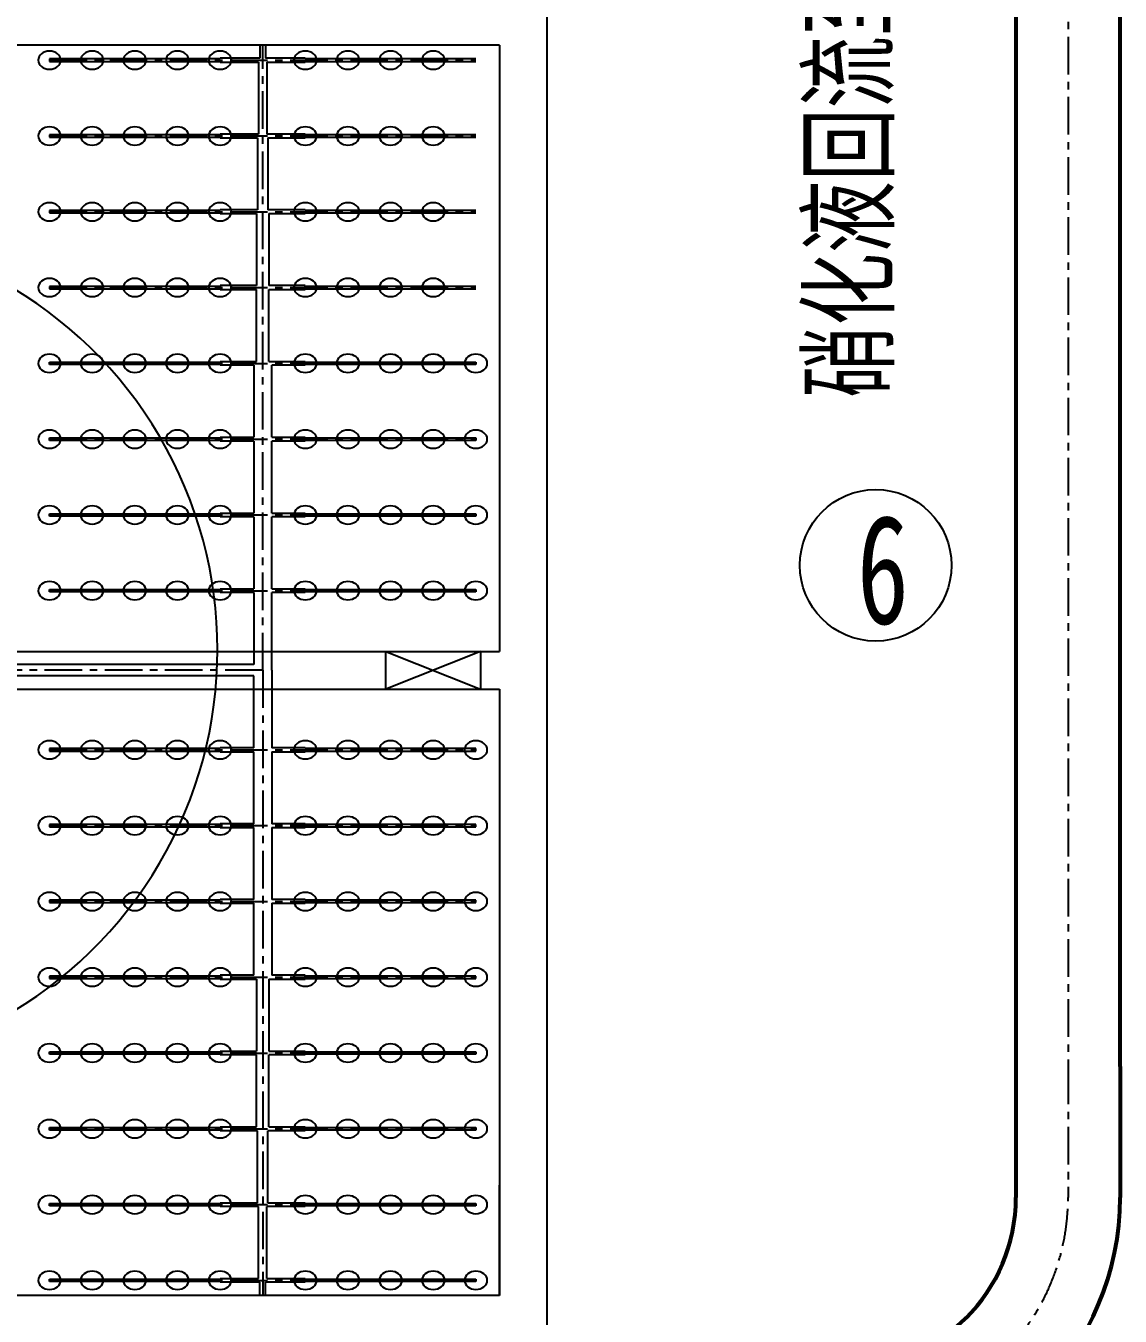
# Model space of a CAD drawing. Header units: millimetres. Extents: x 738100 to 1284508, y 138373 to 260796.
# Drawn here: x 839900 to 849140, y 208816 to 219713 of the extents above; entities that cross this region are included whole.
import ezdxf

# ---------------------------------------------------------------- set-up
doc = ezdxf.new("R2010")
doc.units = ezdxf.units.MM
doc.linetypes.add('CENTER', pattern=[50.8, 31.75, -6.35, 6.35, -6.35])
doc.layers.add('标注', color=7, linetype='Continuous')
doc.layers.add('轴线', color=6, linetype='CENTER')
doc.layers.add('硝化液回流管', color=5, linetype='Continuous', lineweight=53)
doc.styles.add('样式 3', font='', dxfattribs={"width": 0.7, "height": 1000})
doc.styles.add('长仿宋体', font='simfang.ttf', dxfattribs={"width": 0.7})
doc.styles.get('样式 3').set_extended_font_data('FangSong_GB2312')

msp = doc.modelspace()

# ---------------------------------------------------------------- linework, layer by layer
at = {"lineweight": -3}
for p, q in [((844300.494, 230204.264), (844300.494, 209483.589)), ((843900.494, 219550.48), (843900.494, 214430.48)), ((843900.494, 219550.48), (843900.494, 216450.744)), ((843900.494, 219550.48), (843900.494, 217157.734)), ((843900.494, 216757.734), (843900.494, 214430.48)), ((843900.494, 214110.48), (843900.494, 210357.734)), ((843900.494, 214110.48), (843900.494, 210357.734)), ((843900.494, 214110.48), (843900.494, 210357.734)), ((843900.494, 211202.264), (843900.494, 208990.48)), ((843900.494, 208990.48), (843900.494, 209921.464)), ((844300.494, 209483.589), (844300.494, 208563.589))]:
    msp.add_line(p, q, dxfattribs=at)
at = {"lineweight": -3, "ltscale": 100}
for p, q in [((843900.494, 219550.48), (779900.494, 219550.48)), ((779900.494, 214430.48), (843900.494, 214430.48)), ((779900.494, 214110.48), (843900.494, 214110.48)), ((779900.494, 214110.48), (843900.494, 214110.48)), ((779900.494, 214110.48), (843900.494, 214110.48)), ((779900.494, 208992.333), (843900.494, 208992.333)), ((843900.494, 208990.48), (779900.494, 208990.48))]:
    msp.add_line(p, q, dxfattribs=at)
at = {"ltscale": 10}
for p, q in [((841876.494, 219550.48), (841876.494, 219438.48)), ((841924.494, 219550.48), (841924.494, 219438.48)), ((840100.494, 219432.72), (840100.494, 219412.24)), ((841540.494, 219432.72), (840100.494, 219432.72)), ((840100.494, 219412.24), (841540.494, 219412.24)), ((841876.494, 219438.48), (841540.494, 219438.48)), ((841540.494, 219438.48), (841540.494, 219432.72)), ((841540.494, 219412.24), (841540.494, 219406.48)), ((841540.494, 219406.48), (841864.494, 219406.48)), ((841864.494, 219406.48), (841864.494, 218798.48)), ((842260.494, 219438.48), (841924.494, 219438.48)), ((841936.494, 219406.48), (842260.494, 219406.48)), ((841936.494, 219406.48), (841936.494, 218798.48)), ((842260.494, 219432.72), (842260.494, 219438.48)), ((843700.494, 219432.72), (842260.494, 219432.72)), ((842260.494, 219406.48), (842260.494, 219412.24)), ((842260.494, 219412.24), (843700.494, 219412.24)), ((840100.494, 218792.72), (840100.494, 218772.24)), ((841540.494, 218792.72), (840100.494, 218792.72)), ((840100.494, 218772.24), (841540.494, 218772.24)), ((841864.494, 218798.48), (841540.494, 218798.48)), ((841540.494, 218798.48), (841540.494, 218792.72)), ((841540.494, 218772.24), (841540.494, 218766.48)), ((841540.494, 218766.48), (841856.494, 218766.48)), ((841856.494, 218766.48), (841856.494, 218158.48)), ((842260.494, 218798.48), (841936.494, 218798.48)), ((841944.494, 218766.48), (842260.494, 218766.48)), ((841944.494, 218766.48), (841944.494, 218158.48)), ((842260.494, 218792.72), (842260.494, 218798.48)), ((843700.494, 218792.72), (842260.494, 218792.72)), ((842260.494, 218766.48), (842260.494, 218772.24)), ((842260.494, 218772.24), (843700.494, 218772.24)), ((841856.494, 218158.48), (841540.494, 218158.48)), ((841540.494, 218158.48), (841540.494, 218152.72)), ((842260.494, 218158.48), (841944.494, 218158.48)), ((842260.494, 218152.72), (842260.494, 218158.48)), ((840100.494, 218152.72), (840100.494, 218132.24)), ((841540.494, 218152.72), (840100.494, 218152.72)), ((840100.494, 218132.24), (841540.494, 218132.24)), ((841540.494, 218132.24), (841540.494, 218126.48)), ((841540.494, 218126.48), (841848.494, 218126.48)), ((841848.494, 218126.48), (841848.494, 217518.48)), ((841952.494, 218126.48), (842260.494, 218126.48)), ((841952.494, 218126.48), (841952.494, 217518.48)), ((843700.494, 218152.72), (842260.494, 218152.72)), ((842260.494, 218126.48), (842260.494, 218132.24)), ((842260.494, 218132.24), (843700.494, 218132.24)), ((840100.494, 217512.72), (840100.494, 217492.24)), ((841540.494, 217512.72), (840100.494, 217512.72)), ((841848.494, 217518.48), (841540.494, 217518.48)), ((841540.494, 217518.48), (841540.494, 217512.72)), ((842260.494, 217518.48), (841952.494, 217518.48)), ((842260.494, 217512.72), (842260.494, 217518.48)), ((843700.494, 217512.72), (842260.494, 217512.72)), ((840100.494, 217492.24), (841540.494, 217492.24)), ((841540.494, 217492.24), (841540.494, 217486.48)), ((841540.494, 217486.48), (841848.494, 217486.48)), ((841848.494, 216878.48), (841848.494, 217486.48)), ((841952.494, 217486.48), (842260.494, 217486.48)), ((841952.494, 216878.48), (841952.494, 217486.48)), ((842260.494, 217486.48), (842260.494, 217492.24)), ((842260.494, 217492.24), (843700.494, 217492.24)), ((840100.494, 216852.24), (840100.494, 216872.72)), ((840100.494, 216872.72), (841540.494, 216872.72)), ((841540.494, 216852.24), (840100.494, 216852.24)), ((841540.494, 216872.72), (841540.494, 216878.48)), ((841540.494, 216878.48), (841848.494, 216878.48)), ((841540.494, 216846.48), (841540.494, 216852.24)), ((841952.494, 216878.48), (842260.494, 216878.48)), ((842260.494, 216878.48), (842260.494, 216872.72)), ((842260.494, 216872.72), (843700.494, 216872.72)), ((843700.494, 216852.24), (842260.494, 216852.24)), ((842260.494, 216852.24), (842260.494, 216846.48)), ((843700.494, 216872.72), (843700.494, 216852.24)), ((841824.494, 216846.48), (841540.494, 216846.48)), ((841824.494, 216846.48), (841824.494, 216238.48)), ((842260.494, 216846.48), (841976.494, 216846.48)), ((841976.494, 216238.48), (841976.494, 216846.48)), ((840100.494, 216212.24), (840100.494, 216232.72)), ((840100.494, 216232.72), (841540.494, 216232.72)), ((841540.494, 216212.24), (840100.494, 216212.24)), ((841540.494, 216232.72), (841540.494, 216238.48)), ((841540.494, 216238.48), (841824.494, 216238.48)), ((841540.494, 216206.48), (841540.494, 216212.24)), ((841824.494, 216206.48), (841540.494, 216206.48)), ((841824.494, 216206.48), (841824.494, 215598.48)), ((841976.494, 216238.48), (842260.494, 216238.48)), ((842260.494, 216206.48), (841976.494, 216206.48)), ((841976.494, 215598.48), (841976.494, 216206.48)), ((842260.494, 216238.48), (842260.494, 216232.72)), ((842260.494, 216232.72), (843700.494, 216232.72)), ((843700.494, 216212.24), (842260.494, 216212.24)), ((842260.494, 216212.24), (842260.494, 216206.48)), ((843700.494, 216232.72), (843700.494, 216212.24)), ((840100.494, 215572.24), (840100.494, 215592.72)), ((840100.494, 215592.72), (841540.494, 215592.72)), ((841540.494, 215572.24), (840100.494, 215572.24)), ((841540.494, 215592.72), (841540.494, 215598.48)), ((841540.494, 215598.48), (841824.494, 215598.48)), ((841540.494, 215566.48), (841540.494, 215572.24)), ((841824.494, 215566.48), (841540.494, 215566.48)), ((841824.494, 215566.48), (841824.494, 214958.48)), ((841976.494, 215598.48), (842260.494, 215598.48)), ((842260.494, 215566.48), (841976.494, 215566.48)), ((841976.494, 214958.48), (841976.494, 215566.48)), ((842260.494, 215598.48), (842260.494, 215592.72)), ((842260.494, 215592.72), (843700.494, 215592.72)), ((843700.494, 215572.24), (842260.494, 215572.24)), ((842260.494, 215572.24), (842260.494, 215566.48)), ((843700.494, 215592.72), (843700.494, 215572.24)), ((840100.494, 214932.24), (840100.494, 214952.72)), ((840100.494, 214952.72), (841540.494, 214952.72)), ((841540.494, 214932.24), (840100.494, 214932.24)), ((841540.494, 214952.72), (841540.494, 214958.48)), ((841540.494, 214958.48), (841824.494, 214958.48)), ((841540.494, 214926.48), (841540.494, 214932.24)), ((841824.494, 214926.48), (841540.494, 214926.48)), ((841824.494, 214926.48), (841824.494, 214318.48)), ((841976.494, 214958.48), (842260.494, 214958.48)), ((842260.494, 214926.48), (841976.494, 214926.48)), ((841976.494, 214270.48), (841976.494, 214926.48)), ((842260.494, 214958.48), (842260.494, 214952.72)), ((842260.494, 214952.72), (843700.494, 214952.72)), ((843700.494, 214932.24), (842260.494, 214932.24)), ((842260.494, 214932.24), (842260.494, 214926.48)), ((843700.494, 214952.72), (843700.494, 214932.24)), ((841824.494, 214430.48), (841824.494, 214318.48)), ((841976.494, 214270.48), (841976.494, 214430.48)), ((841824.494, 214318.48), (837976.494, 214318.48)), ((841976.494, 214270.48), (841976.494, 213614.48)), ((841824.494, 214222.48), (837976.494, 214222.48)), ((841824.494, 213614.48), (841824.494, 214222.48)), ((840100.494, 213608.72), (840100.494, 213588.24)), ((841540.494, 213608.72), (840100.494, 213608.72)), ((840100.494, 213588.24), (841540.494, 213588.24)), ((841824.494, 213614.48), (841540.494, 213614.48)), ((841540.494, 213614.48), (841540.494, 213608.72)), ((841540.494, 213588.24), (841540.494, 213582.48)), ((841540.494, 213582.48), (841824.494, 213582.48)), ((841824.494, 212974.48), (841824.494, 213582.48)), ((842260.494, 213614.48), (841976.494, 213614.48)), ((841976.494, 213582.48), (842260.494, 213582.48)), ((841976.494, 213582.48), (841976.494, 212974.48)), ((842260.494, 213608.72), (842260.494, 213614.48)), ((843700.494, 213608.72), (842260.494, 213608.72)), ((842260.494, 213582.48), (842260.494, 213588.24)), ((842260.494, 213588.24), (843700.494, 213588.24)), ((843700.494, 213588.24), (843700.494, 213608.72)), ((840100.494, 212968.72), (840100.494, 212948.24)), ((841540.494, 212968.72), (840100.494, 212968.72)), ((840100.494, 212948.24), (841540.494, 212948.24)), ((841824.494, 212974.48), (841540.494, 212974.48)), ((841540.494, 212974.48), (841540.494, 212968.72)), ((841540.494, 212948.24), (841540.494, 212942.48)), ((841540.494, 212942.48), (841824.494, 212942.48)), ((841824.494, 212334.48), (841824.494, 212942.48)), ((842260.494, 212974.48), (841976.494, 212974.48)), ((841976.494, 212942.48), (842260.494, 212942.48)), ((841976.494, 212942.48), (841976.494, 212334.48)), ((842260.494, 212968.72), (842260.494, 212974.48)), ((843700.494, 212968.72), (842260.494, 212968.72)), ((842260.494, 212942.48), (842260.494, 212948.24)), ((842260.494, 212948.24), (843700.494, 212948.24)), ((843700.494, 212948.24), (843700.494, 212968.72)), ((840100.494, 212328.72), (840100.494, 212308.24)), ((841540.494, 212328.72), (840100.494, 212328.72)), ((840100.494, 212308.24), (841540.494, 212308.24)), ((841824.494, 212334.48), (841540.494, 212334.48)), ((841540.494, 212334.48), (841540.494, 212328.72)), ((841540.494, 212308.24), (841540.494, 212302.48)), ((841540.494, 212302.48), (841824.494, 212302.48)), ((841824.494, 211694.48), (841824.494, 212302.48)), ((842260.494, 212334.48), (841976.494, 212334.48)), ((841976.494, 212302.48), (842260.494, 212302.48)), ((841976.494, 212302.48), (841976.494, 211694.48)), ((842260.494, 212328.72), (842260.494, 212334.48)), ((843700.494, 212328.72), (842260.494, 212328.72)), ((842260.494, 212302.48), (842260.494, 212308.24)), ((842260.494, 212308.24), (843700.494, 212308.24)), ((843700.494, 212308.24), (843700.494, 212328.72)), ((840100.494, 211688.72), (840100.494, 211668.24)), ((841540.494, 211688.72), (840100.494, 211688.72)), ((840100.494, 211668.24), (841540.494, 211668.24)), ((841824.494, 211694.48), (841540.494, 211694.48)), ((841540.494, 211694.48), (841540.494, 211688.72)), ((841540.494, 211668.24), (841540.494, 211662.48)), ((841540.494, 211662.48), (841848.494, 211662.48)), ((841848.494, 211662.48), (841848.494, 211054.48)), ((841952.494, 211662.48), (842260.494, 211662.48)), ((841952.494, 211662.48), (841952.494, 211054.48)), ((842260.494, 211694.48), (841976.494, 211694.48)), ((842260.494, 211688.72), (842260.494, 211694.48)), ((843700.494, 211688.72), (842260.494, 211688.72)), ((842260.494, 211662.48), (842260.494, 211668.24)), ((842260.494, 211668.24), (843700.494, 211668.24)), ((843700.494, 211668.24), (843700.494, 211688.72)), ((840100.494, 211028.24), (840100.494, 211048.72)), ((840100.494, 211048.72), (841540.494, 211048.72)), ((841540.494, 211028.24), (840100.494, 211028.24)), ((841540.494, 211048.72), (841540.494, 211054.48)), ((841540.494, 211054.48), (841848.494, 211054.48)), ((841540.494, 211022.48), (841540.494, 211028.24)), ((841848.494, 211022.48), (841540.494, 211022.48)), ((841848.494, 210414.48), (841848.494, 211022.48)), ((841952.494, 211054.48), (842260.494, 211054.48)), ((842260.494, 211022.48), (841952.494, 211022.48)), ((841952.494, 210414.48), (841952.494, 211022.48)), ((842260.494, 211054.48), (842260.494, 211048.72)), ((842260.494, 211048.72), (843700.494, 211048.72)), ((843700.494, 211028.24), (842260.494, 211028.24)), ((842260.494, 211028.24), (842260.494, 211022.48)), ((843700.494, 211048.72), (843700.494, 211028.24)), ((840100.494, 210388.24), (840100.494, 210408.72)), ((840100.494, 210408.72), (841540.494, 210408.72)), ((841540.494, 210388.24), (840100.494, 210388.24)), ((841540.494, 210408.72), (841540.494, 210414.48)), ((841540.494, 210414.48), (841848.494, 210414.48)), ((841540.494, 210382.48), (841540.494, 210388.24)), ((841856.494, 210382.48), (841540.494, 210382.48)), ((841856.494, 209774.48), (841856.494, 210382.48)), ((842260.494, 210382.48), (841944.494, 210382.48)), ((841944.494, 209774.48), (841944.494, 210382.48)), ((841952.494, 210414.48), (842260.494, 210414.48)), ((842260.494, 210414.48), (842260.494, 210408.72)), ((842260.494, 210408.72), (843700.494, 210408.72)), ((843700.494, 210388.24), (842260.494, 210388.24)), ((842260.494, 210388.24), (842260.494, 210382.48)), ((843700.494, 210408.72), (843700.494, 210388.24)), ((840100.494, 209748.24), (840100.494, 209768.72)), ((840100.494, 209768.72), (841540.494, 209768.72)), ((841540.494, 209768.72), (841540.494, 209774.48)), ((841540.494, 209774.48), (841856.494, 209774.48)), ((841944.494, 209774.48), (842260.494, 209774.48)), ((842260.494, 209774.48), (842260.494, 209768.72)), ((842260.494, 209768.72), (843700.494, 209768.72)), ((843700.494, 209768.72), (843700.494, 209748.24)), ((841540.494, 209748.24), (840100.494, 209748.24)), ((841540.494, 209742.48), (841540.494, 209748.24)), ((841864.494, 209742.48), (841540.494, 209742.48)), ((841864.494, 209134.48), (841864.494, 209742.48)), ((842260.494, 209742.48), (841936.494, 209742.48)), ((841936.494, 209134.48), (841936.494, 209742.48)), ((843700.494, 209748.24), (842260.494, 209748.24)), ((842260.494, 209748.24), (842260.494, 209742.48)), ((840100.494, 209108.24), (840100.494, 209128.72)), ((840100.494, 209128.72), (841540.494, 209128.72)), ((841540.494, 209128.72), (841540.494, 209134.48)), ((841540.494, 209134.48), (841864.494, 209134.48)), ((841936.494, 209134.48), (842260.494, 209134.48)), ((842260.494, 209134.48), (842260.494, 209128.72)), ((842260.494, 209128.72), (843700.494, 209128.72)), ((843700.494, 209128.72), (843700.494, 209108.24)), ((841540.494, 209108.24), (840100.494, 209108.24)), ((841540.494, 209102.48), (841540.494, 209108.24)), ((841876.494, 209102.48), (841540.494, 209102.48)), ((841876.494, 208990.48), (841876.494, 209102.48)), ((841924.494, 208990.48), (841924.494, 209102.48)), ((842260.494, 209102.48), (841924.494, 209102.48)), ((843700.494, 209108.24), (842260.494, 209108.24)), ((842260.494, 209108.24), (842260.494, 209102.48))]:
    msp.add_line(p, q, dxfattribs=at)
msp.add_circle((847076.206, 215156.808), 640)
at = {"color": 7, "lineweight": -3}
msp.add_arc((837953.455, 214443.626), 3565.52, 268.8787302, 91.1212698, dxfattribs=at)
at = {"ltscale": 10, "extrusion": (0, 0, -1)}
for centre in [(840100.494, 219422.48), (840460.494, 219422.48), (840820.494, 219422.48), (841180.494, 219422.48), (841540.494, 219422.48), (842260.494, 219422.48), (842620.494, 219422.48), (842980.494, 219422.48), (843340.494, 219422.48), (840100.494, 218782.48), (840460.494, 218782.48), (840820.494, 218782.48), (841180.494, 218782.48), (841540.494, 218782.48), (842260.494, 218782.48), (842620.494, 218782.48), (842980.494, 218782.48), (843340.494, 218782.48), (840100.494, 218142.48), (840460.494, 218142.48), (840820.494, 218142.48), (841180.494, 218142.48), (841540.494, 218142.48), (842260.494, 218142.48), (842620.494, 218142.48), (842980.494, 218142.48), (843340.494, 218142.48), (840100.494, 217502.48), (840460.494, 217502.48), (840820.494, 217502.48), (841180.494, 217502.48), (841540.494, 217502.48), (842260.494, 217502.48), (842620.494, 217502.48), (842980.494, 217502.48), (843340.494, 217502.48), (840100.494, 216862.48), (840460.494, 216862.48), (840820.494, 216862.48), (841180.494, 216862.48), (841540.494, 216862.48), (842260.494, 216862.48), (842620.494, 216862.48), (842980.494, 216862.48), (843340.494, 216862.48), (843700.494, 216862.48), (840100.494, 216222.48), (840460.494, 216222.48), (840820.494, 216222.48), (841180.494, 216222.48), (841540.494, 216222.48), (842260.494, 216222.48), (842620.494, 216222.48), (842980.494, 216222.48), (843340.494, 216222.48), (843700.494, 216222.48), (840100.494, 215582.48), (840460.494, 215582.48), (840820.494, 215582.48), (841180.494, 215582.48), (841540.494, 215582.48), (842260.494, 215582.48), (842620.494, 215582.48), (842980.494, 215582.48), (843340.494, 215582.48), (843700.494, 215582.48), (840100.494, 214942.48), (840460.494, 214942.48), (840820.494, 214942.48), (841180.494, 214942.48), (841540.494, 214942.48), (842260.494, 214942.48), (842620.494, 214942.48), (842980.494, 214942.48), (843340.494, 214942.48), (843700.494, 214942.48), (840100.494, 212318.48), (840460.494, 212318.48), (840820.494, 212318.48), (841180.494, 212318.48), (841540.494, 212318.48), (842260.494, 212318.48), (842620.494, 212318.48), (842980.494, 212318.48), (843340.494, 212318.48), (843700.494, 212318.48), (840100.494, 211678.48), (840460.494, 211678.48), (840820.494, 211678.48), (841180.494, 211678.48), (841540.494, 211678.48), (842260.494, 211678.48), (842620.494, 211678.48), (842980.494, 211678.48), (843340.494, 211678.48), (843700.494, 211678.48), (840100.494, 211038.48), (840460.494, 211038.48), (840820.494, 211038.48), (841180.494, 211038.48), (841540.494, 211038.48), (842260.494, 211038.48), (842620.494, 211038.48), (842980.494, 211038.48), (843340.494, 211038.48), (843700.494, 211038.48), (840100.494, 210398.48), (840460.494, 210398.48), (840820.494, 210398.48), (841180.494, 210398.48), (841540.494, 210398.48), (842260.494, 210398.48), (842620.494, 210398.48), (842980.494, 210398.48), (843340.494, 210398.48), (843700.494, 210398.48), (840100.494, 209758.48), (840460.494, 209758.48), (840820.494, 209758.48), (841180.494, 209758.48), (841540.494, 209758.48), (842260.494, 209758.48), (842620.494, 209758.48), (842980.494, 209758.48), (843340.494, 209758.48), (843700.494, 209758.48), (840100.494, 209118.48), (840460.494, 209118.48), (840820.494, 209118.48), (841180.494, 209118.48), (841540.494, 209118.48), (842260.494, 209118.48), (842620.494, 209118.48), (842980.494, 209118.48), (843340.494, 209118.48), (843700.494, 209118.48)]:
    msp.add_ellipse(centre, major_axis=(-96, 0), ratio=0.8, start_param=3.141592654, end_param=9.424777961, dxfattribs=at)
for centre in [(840100.494, 213598.48), (840460.494, 213598.48), (840820.494, 213598.48), (841180.494, 213598.48), (841540.494, 213598.48), (842260.494, 213598.48), (842620.494, 213598.48), (842980.494, 213598.48), (843340.494, 213598.48), (843700.494, 213598.48), (840100.494, 212958.48), (840460.494, 212958.48), (840820.494, 212958.48), (841180.494, 212958.48), (841540.494, 212958.48), (842260.494, 212958.48), (842620.494, 212958.48), (842980.494, 212958.48), (843340.494, 212958.48), (843700.494, 212958.48)]:
    msp.add_ellipse(centre, major_axis=(96, 0), ratio=0.8, dxfattribs=at)
at = {"layer": 'Defpoints', "ltscale": 10}
for p, q in [((842940.494, 214110.48), (842940.494, 214430.48)), ((842940.494, 214430.48), (843740.494, 214110.48)), ((843740.494, 214430.48), (842940.494, 214110.48)), ((843740.494, 214430.48), (843740.494, 214110.48))]:
    msp.add_line(p, q, dxfattribs=at)
at = {"layer": '硝化液回流管', "ltscale": 10}
for p, q in [((848260.494, 228764.264), (848260.494, 210923.589)), ((849140.494, 210923.589), (849140.494, 228764.264)), ((848260.494, 210923.589), (848260.494, 209819.21)), ((849140.494, 210923.589), (849140.494, 209819.21))]:
    msp.add_line(p, q, dxfattribs=at)
for radius in [1440, 2320]:
    msp.add_arc((846820.494, 209819.21), radius, 270, 0, dxfattribs=at)
at = {"layer": '轴线', "ltscale": 10}
for p, q in [((848700.494, 228764.264), (848700.494, 210923.589)), ((841900.494, 214270.48), (841900.494, 219550.48)), ((840100.494, 219422.48), (843700.494, 219422.48)), ((840100.494, 219422.48), (843700.494, 219422.48)), ((840100.494, 218782.48), (843700.494, 218782.48)), ((840100.494, 218782.48), (843700.494, 218782.48)), ((840100.494, 218142.48), (843700.494, 218142.48)), ((840100.494, 218142.48), (843700.494, 218142.48)), ((840100.494, 217502.48), (843700.494, 217502.48)), ((840100.494, 217502.48), (843700.494, 217502.48)), ((840100.494, 216862.48), (843700.494, 216862.48)), ((840100.494, 216862.48), (843700.494, 216862.48)), ((843900.494, 216757.734), (843900.494, 214430.48)), ((843900.494, 216757.734), (843900.494, 214430.48)), ((840100.494, 216222.48), (843700.494, 216222.48)), ((840100.494, 216222.48), (843700.494, 216222.48)), ((840100.494, 215582.48), (843700.494, 215582.48)), ((840100.494, 215582.48), (843700.494, 215582.48)), ((840100.494, 214942.48), (843700.494, 214942.48)), ((841900.494, 214270.48), (841900.494, 214430.48)), ((841900.494, 214270.48), (776660.494, 214270.48)), ((841900.494, 214270.48), (841900.494, 208990.48)), ((840100.494, 213598.48), (843700.494, 213598.48)), ((840100.494, 212958.48), (843700.494, 212958.48)), ((840100.494, 212958.48), (843700.494, 212958.48)), ((840100.494, 212318.48), (843700.494, 212318.48)), ((840100.494, 212318.48), (843700.494, 212318.48)), ((840100.494, 211678.48), (843700.494, 211678.48)), ((840100.494, 211678.48), (843700.494, 211678.48)), ((840100.494, 211038.48), (843700.494, 211038.48)), ((840100.494, 211038.48), (843700.494, 211038.48)), ((848700.494, 210923.589), (848700.494, 209819.21)), ((840100.494, 210398.48), (843700.494, 210398.48)), ((840100.494, 210398.48), (843700.494, 210398.48)), ((840100.494, 209758.48), (843700.494, 209758.48)), ((840100.494, 209758.48), (843700.494, 209758.48)), ((840100.494, 209118.48), (843700.494, 209118.48)), ((840100.494, 209118.48), (843700.494, 209118.48))]:
    msp.add_line(p, q, dxfattribs=at)
msp.add_arc((846820.494, 209819.21), 1880, 270, 0, dxfattribs=at)

# ---------------------------------------------------------------- texts
at = {"insert": (846917.866, 215583.734), "char_height": 920.46, "width": 7190.62035, "attachment_point": 1, "rotation": 359.9940843, "style": '样式 3'}
msp.add_mtext('6', dxfattribs=at)
at = {"layer": '标注', "insert": (847236.814, 222070.171), "char_height": 640, "width": 7721.77778, "attachment_point": 9, "rotation": 90, "style": '长仿宋体'}
msp.add_mtext('硝化液回流至缺氧段', dxfattribs=at)

doc.saveas('drawing.dxf')
